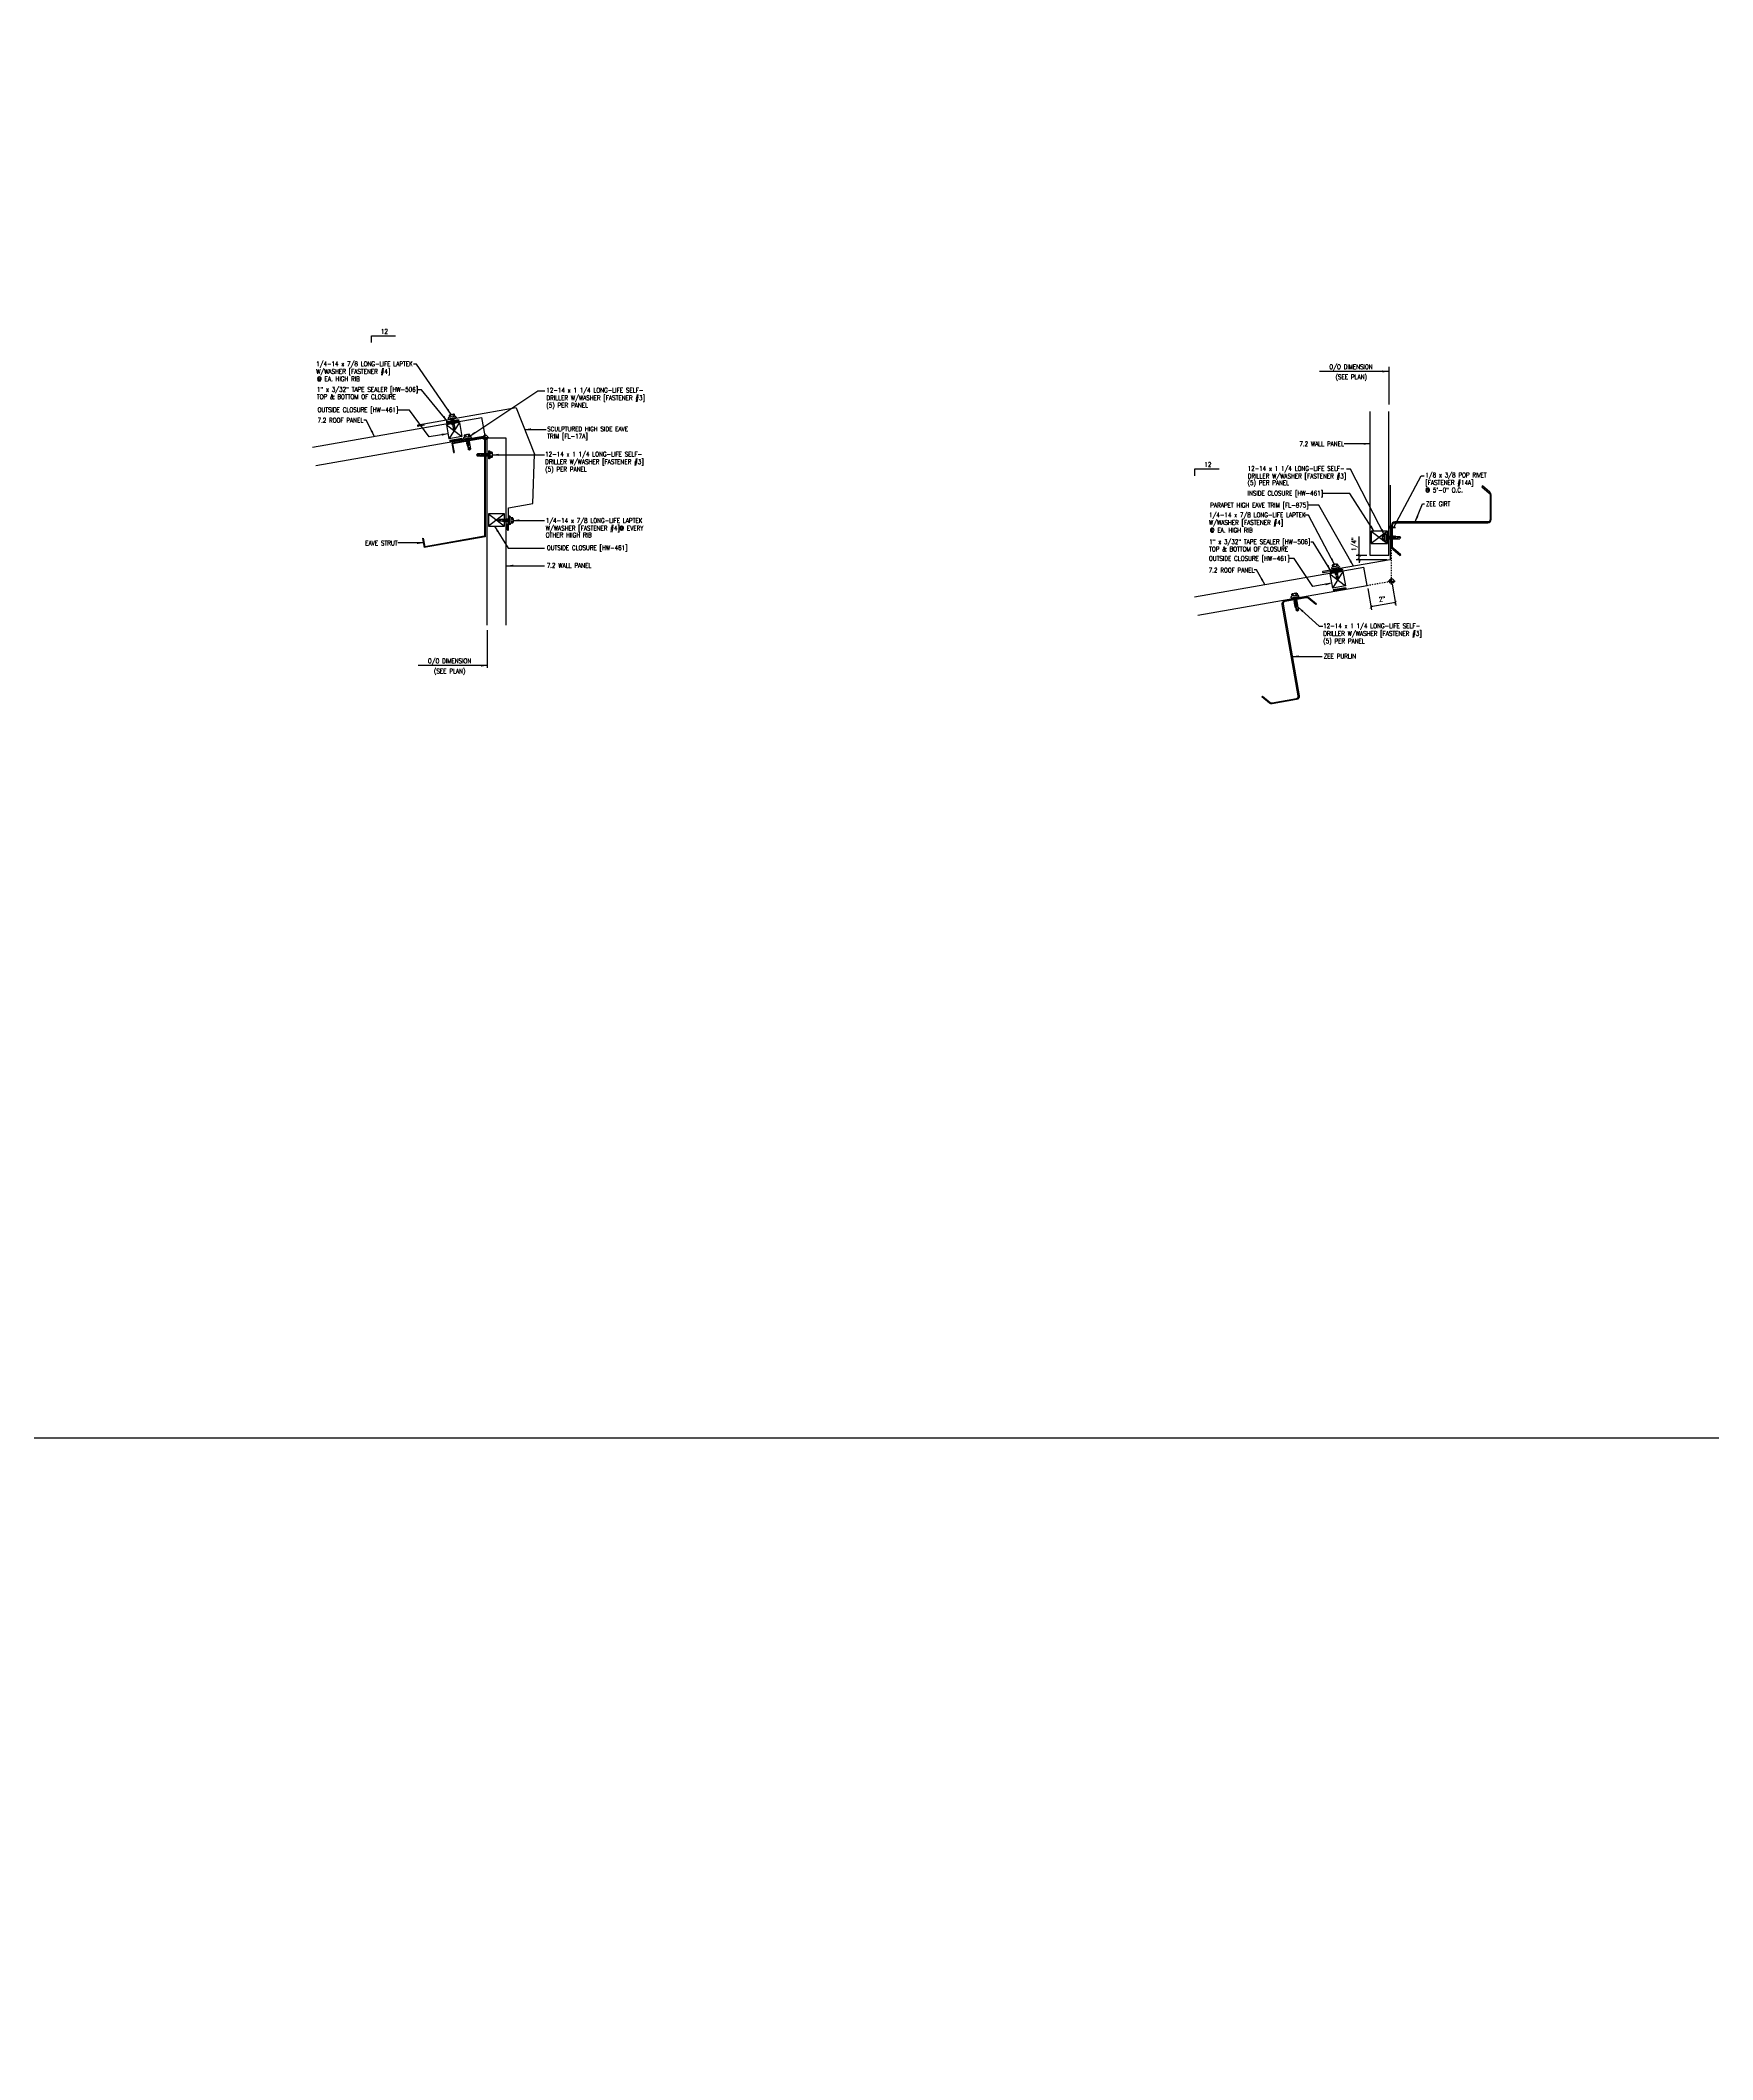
# Model space of a CAD drawing. Header units: inches. Extents: x -33163 to 19162, y -8858 to 30669.
# Drawn here: x -17050.7 to -16916.2, y 17821 to 17983.5 of the extents above; entities that cross this region are included whole.
import ezdxf
from ezdxf.enums import TextEntityAlignment as Align

# ---------------------------------------------------------------- set-up
doc = ezdxf.new("R2010")
doc.units = ezdxf.units.IN
doc.linetypes.add('DOT2', pattern=[0.125, 0, -0.125])
doc.layers.get('0').update_dxf_attribs({"color": 9, "lineweight": 0})
doc.layers.get('Defpoints').update_dxf_attribs({"color": 254})
for name, color, linetype in [('20 - 7.2 PANEL', 5, 'Continuous'), ('CLOSURE', 8, 'Continuous'), ('DIM', 7, 'Continuous'), ('DIM-DETAILS', 7, 'Continuous'), ('FASTENER', 9, 'Continuous'), ('MARK', 1, 'Continuous'), ('SEALANT', 11, 'Continuous'), ('SECTION', 11, 'Continuous'), ('STLA', 12, 'Continuous'), ('TAPE', 9, 'Continuous'), ('TEXT', 7, 'Continuous'), ('TRIM', 4, 'Continuous')]:
    doc.layers.add(name, color=color, linetype=linetype)
doc.styles.add('TEXT', font='SIMPLEX.shx', dxfattribs={"width": 0.75, "height": 0.375})
doc.styles.add('TEXT1', font='ROMANS.shx', dxfattribs={"width": 0.75, "height": 0.375})
doc.dimstyles.new('DETAIL', dxfattribs={"dimscale": 4, "dimtxt": 0.375, "dimasz": 0.0625, "dimexe": 0.0625, "dimexo": 0.0625, "dimgap": 0.0625, "dimtad": 1, "dimdec": 4, "dimzin": 3, "dimdsep": 46, "dimlunit": 4, "dimtxsty": 'TEXT1', "dimblk": 'ARCHTICK', "dimcen": 0.0625, "dimclrd": 7, "dimclre": 7, "dimclrt": 2, "dimadec": 0, "dimazin": 0, "dimtfac": 0.6, "dimtdec": 4, "dimtmove": 0, "dimatfit": 3, "dimfxl": 1, "dimfrac": 2, "dimtolj": 1, "dimtzin": 0, "dimarcsym": 0})
doc.dimstyles.new('DETAIL$7', dxfattribs={"dimscale": 4, "dimtxt": 0.375, "dimasz": 0.125, "dimexe": 0.0625, "dimexo": 0.0625, "dimgap": 0.0625, "dimtad": 1, "dimdec": 4, "dimzin": 3, "dimdsep": 46, "dimlunit": 4, "dimtxsty": 'TEXT', "dimblk": 'ARCHTICK', "dimcen": 0.0625, "dimclrd": 7, "dimclre": 7, "dimclrt": 2, "dimadec": 0, "dimazin": 0, "dimtfac": 0.6, "dimtdec": 4, "dimtmove": 0, "dimatfit": 3, "dimfxl": 1, "dimfrac": 2, "dimtolj": 1, "dimtzin": 0, "dimarcsym": 0})

# ---------------------------------------------------------------- blocks, each defined once
blk = doc.blocks.new('A$C52E63C76')
at = {"layer": 'STLA'}
for p, q in [((-1.67, 6.75), (-4.37, 6.27)), ((-1.73, 6.67), (-4.3, 6.22)), ((-1.73, 6.67), (-1.73, -1.2)), ((-1.67, 6.75), (-1.67, -1.25)), ((-4.37, 6.27), (-4.24, 5.53)), ((-4.3, 6.22), (-4.18, 5.54)), ((-4.24, 5.53), (-4.18, 5.54)), ((-6.72, -1.38), (-6.66, -1.37)), ((-6.72, -1.38), (-6.59, -2.12)), ((-6.66, -1.37), (-6.54, -2.05)), ((-1.67, -1.25), (-6.59, -2.12)), ((-1.73, -1.2), (-6.54, -2.05))]:
    blk.add_line(p, q, dxfattribs=at)
blk = doc.blocks.new('A$C6938402A')
at = {"layer": 'TAPE'}
h = blk.add_hatch(dxfattribs=at)
h.set_pattern_fill('DOTS', color=256, scale=0.35, angle=270, style=0)
h.set_pattern_definition([(270, (-22.332364, -26.379487), (0.021875, -0.0109375), [0, -0.021875])])
h.paths.add_polyline_path([(-0.56, -0.04), (-0.55, -0.13), (0.44, 0.04), (0.42, 0.13)])
at = {"layer": 'SEALANT'}
for p, q in [((-0.56, -0.04), (0.42, 0.13)), ((-0.55, -0.13), (0.44, 0.04)), ((0.42, 0.13), (0.44, 0.04)), ((-0.56, -0.04), (-0.55, -0.13))]:
    blk.add_line(p, q, dxfattribs=at)
blk = doc.blocks.new('fz9')
at = {"layer": 'FASTENER'}
for p, q in [((-0.32, 0.07), (-0.32, 0.04)), ((-0.32, 0.04), (0.32, 0.04)), ((-0.22, 0.31), (-0.22, 0.17)), ((-0.22, 0.17), (0.22, 0.17)), ((-0.16, 0.34), (0.16, 0.34)), ((-0.14, -0.02), (0.05, 0.04)), ((-0.11, 0.31), (-0.11, 0.17)), ((-0.1, -0.04), (0.14, 0.03)), ((-0.09, 0.04), (0.09, 0.04)), ((-0.09, 0.04), (-0.09, 0)), ((0.09, 0.04), (0.13, 0.04)), ((0.09, 0.02), (0.09, -0.04)), ((0.11, 0.31), (0.11, 0.17)), ((0.14, 0.03), (0.13, 0.04)), ((0.22, 0.31), (0.22, 0.17)), ((0.32, 0.07), (0.32, 0.04)), ((-0.1, -0.04), (-0.14, -0.02)), ((-0.14, -0.11), (0.1, -0.04)), ((-0.1, -0.13), (-0.14, -0.11)), ((-0.14, -0.2), (0.1, -0.13)), ((-0.1, -0.22), (-0.14, -0.2)), ((-0.14, -0.29), (0.1, -0.22)), ((-0.1, -0.31), (-0.14, -0.29)), ((-0.14, -0.38), (0.1, -0.31)), ((-0.1, -0.4), (-0.14, -0.38)), ((-0.14, -0.47), (0.1, -0.4)), ((-0.1, -0.49), (-0.14, -0.47)), ((-0.14, -0.56), (0.1, -0.49)), ((-0.1, -0.58), (-0.14, -0.56)), ((-0.1, -0.13), (0.14, -0.06)), ((-0.1, -0.22), (0.14, -0.15)), ((-0.1, -0.31), (0.14, -0.24)), ((-0.1, -0.4), (0.14, -0.33)), ((-0.1, -0.49), (0.14, -0.42)), ((-0.1, -0.58), (0.14, -0.51)), ((-0.09, -0.03), (-0.09, -0.09)), ((-0.09, -0.12), (-0.09, -0.18)), ((-0.09, -0.21), (-0.09, -0.27)), ((-0.09, -0.3), (-0.09, -0.36)), ((-0.09, -0.39), (-0.09, -0.46)), ((-0.09, -0.49), (-0.09, -0.55)), ((-0.09, -0.58), (-0.09, -0.87)), ((0, -0.93), (-0.09, -0.87)), ((0, -0.91), (0.01, -0.73)), ((0, -0.93), (0.09, -0.87)), ((0.09, -0.07), (0.09, -0.13)), ((0.09, -0.16), (0.09, -0.22)), ((0.09, -0.25), (0.09, -0.32)), ((0.09, -0.35), (0.09, -0.41)), ((0.09, -0.44), (0.09, -0.5)), ((0.09, -0.53), (0.09, -0.87)), ((0.14, -0.06), (0.1, -0.04)), ((0.14, -0.15), (0.1, -0.13)), ((0.14, -0.24), (0.1, -0.22)), ((0.14, -0.33), (0.1, -0.31)), ((0.14, -0.42), (0.1, -0.4)), ((0.14, -0.51), (0.1, -0.49))]:
    blk.add_line(p, q, dxfattribs=at)
for centre, radius, start, end in [((-0.22, 0.07), 0.1, 90, 180), ((-0.16, 0.27), 0.0628, 29.8754, 150.1246), ((0, 0.14), 0.196, 56.9974, 123.0026), ((0.16, 0.27), 0.0628, 29.8754, 150.1246), ((0.22, 0.07), 0.1, 0, 90), ((-0.05, -0.74), 0.0615, 11.1445, 130.906), ((0.05, -0.91), 0.0563, 55.4585, 194.8454)]:
    blk.add_arc(centre, radius, start, end, dxfattribs=at)
blk = doc.blocks.new('wp')
at = {"layer": 'SECTION'}
for p, q in [((-0.096, 0), (0.096, 0)), ((0, -0.096), (0, 0.096))]:
    blk.add_line(p, q, dxfattribs=at)
at = {"layer": 'SECTION', "const_width": 0.0625}
for points in [[(0, 0.031, 0.414214), (-0.031, 0, 1)], [(0, -0.031, 0.414214), (0.031, 0, 1)]]:
    blk.add_lwpolyline(points, format="xyb", dxfattribs=at)
at = {"layer": 'SECTION'}
blk.add_circle((0, 0), 0.0625, dxfattribs=at)
blk = doc.blocks.new('FD-F4')
at = {"layer": 'TEXT', "style": 'TEXT1', "width": 0.75}
for s, p in [('1/4-14 x 7/8 LONG-LIFE LAPTEK', (0.005, -0.041)), ('W/WASHER [FASTENER #4]', (0.005, -0.193))]:
    blk.add_text(s, height=0.09375, dxfattribs=at).set_placement(p)
blk.add_attdef('(QUANTITY)', (1.485, -0.193), '', height=0.0938, dxfattribs=at)
blk = doc.blocks.new('fz5')
at = {"layer": 'FASTENER'}
for p, q in [((-0.33, 0.07), (-0.33, 0.04)), ((-0.33, 0.04), (0.32, 0.04)), ((-0.23, 0.17), (0.21, 0.17)), ((-0.22, 0.31), (-0.22, 0.17)), ((-0.16, 0.34), (0.16, 0.34)), ((-0.14, -0.01), (0.04, 0.04)), ((-0.11, 0.31), (-0.11, 0.17)), ((-0.11, -0.03), (0.14, 0.04)), ((-0.09, 0.04), (-0.09, 0)), ((-0.09, 0.04), (0.08, 0.04)), ((0.08, 0.04), (0.13, 0.04)), ((0.08, 0.02), (0.08, -0.04)), ((0.1, 0.31), (0.1, 0.17)), ((0.14, 0.04), (0.13, 0.04)), ((0.21, 0.31), (0.21, 0.17)), ((0.32, 0.07), (0.32, 0.04)), ((-0.11, -0.03), (-0.14, -0.01)), ((-0.14, -0.1), (0.1, -0.04)), ((-0.11, -0.13), (-0.14, -0.1)), ((-0.14, -0.2), (0.1, -0.13)), ((-0.11, -0.22), (-0.14, -0.2)), ((-0.14, -0.29), (0.1, -0.22)), ((-0.11, -0.31), (-0.14, -0.29)), ((-0.14, -0.38), (0.1, -0.31)), ((-0.11, -0.4), (-0.14, -0.38)), ((-0.12, -0.46), (0.09, -0.4)), ((-0.09, -0.48), (-0.12, -0.46)), ((-0.11, -0.13), (0.14, -0.06)), ((-0.11, -0.22), (0.14, -0.15)), ((-0.11, -0.31), (0.14, -0.24)), ((-0.11, -0.4), (0.14, -0.33)), ((-0.09, -0.03), (-0.09, -0.09)), ((-0.09, -0.12), (-0.09, -0.18)), ((-0.08, -0.27), (-0.09, -0.21)), ((-0.09, -0.48), (0.12, -0.42)), ((-0.08, -0.36), (-0.08, -0.3)), ((-0.07, -0.45), (-0.08, -0.39)), ((-0.07, -0.52), (-0.07, -0.48)), ((-0.07, -0.52), (-0.07, -0.82)), ((0, -0.87), (-0.07, -0.82)), ((0, -0.85), (0.01, -0.71)), ((0, -0.87), (0.06, -0.82)), ((0.06, -0.52), (0.07, -0.44)), ((0.06, -0.52), (0.06, -0.82)), ((0.07, -0.41), (0.07, -0.35)), ((0.08, -0.07), (0.08, -0.13)), ((0.08, -0.16), (0.08, -0.21)), ((0.08, -0.22), (0.08, -0.21)), ((0.08, -0.32), (0.08, -0.25)), ((0.12, -0.42), (0.09, -0.4)), ((0.14, -0.06), (0.1, -0.04)), ((0.14, -0.15), (0.1, -0.13)), ((0.14, -0.24), (0.1, -0.22)), ((0.14, -0.33), (0.1, -0.31))]:
    blk.add_line(p, q, dxfattribs=at)
for centre, radius, start, end in [((-0.23, 0.07), 0.1, 90, 180), ((-0.16, 0.27), 0.0628, 29.8754, 150.1246), ((0, 0.14), 0.196, 56.9974, 123.0026), ((0.16, 0.27), 0.0628, 29.8754, 150.1246), ((0.22, 0.07), 0.1, 0, 90), ((-0.04, -0.72), 0.0461, 11.1445, 130.906), ((0.04, -0.85), 0.0422, 55.4585, 194.8454), ((0.07, -0.52), 0.01, 175.9484, 180)]:
    blk.add_arc(centre, radius, start, end, dxfattribs=at)
blk = doc.blocks.new('_ArchTick')
at = {"color": 0, "linetype": 'ByBlock', "const_width": 0.15}
blk.add_lwpolyline([(-0.5, -0.5), (0.5, 0.5)], dxfattribs=at)
blk = doc.blocks.new('slopl1')
at = {"layer": 'MARK', "color": 6}
blk.add_lwpolyline([(0, 0), (0, 0.137), (0.487, 0.137)], dxfattribs=at)
at = {"layer": 'MARK', "color": 2, "style": 'TEXT1', "width": 0.75}
blk.add_text('12', height=0.0938, dxfattribs=at).set_placement((0.191, 0.178))
blk.add_attdef('SLOPL1', text='', height=0.0938, dxfattribs=at).set_placement((-0.055, 0.024), align=Align.RIGHT)
blk = doc.blocks.new('FD-F3')
at = {"layer": 'TEXT', "style": 'TEXT1', "width": 0.75}
for s, p in [('12-14 x 1 1/4 LONG-LIFE SELF-', (0.005, -0.041)), ('DRILLER W/WASHER [FASTENER #3]', (0.005, -0.193))]:
    blk.add_text(s, height=0.09375, dxfattribs=at).set_placement(p)
blk.add_attdef('(QUANTITY)', (0.005, -0.344), '', height=0.0938, dxfattribs=at)
blk = doc.blocks.new('A$C3D435076')
at = {"layer": 'TRIM'}
for p, q in [((-6.88, 9.4), (-14.76, 8.01)), ((-6.88, 9.4), (-5.39, 5.69)), ((-14.25, 8.01), (-14.75, 7.92)), ((-5.53, 1.7), (-5.39, 5.69)), ((-7.5, 1.35), (-5.53, 1.7)), ((-7.59, -0.4), (-7.59, 0.1)), ((-7.5, -0.4), (-7.5, 1.35))]:
    blk.add_line(p, q, dxfattribs=at)
for centre, radius, start, end in [((-14.76, 7.97), 0.0474, 91.3459, 288.6541), ((-7.54, -0.4), 0.047, 184.7423, 355.2577)]:
    blk.add_arc(centre, radius, start, end, dxfattribs=at)
blk = doc.blocks.new('Z8X25')
at = {"layer": 'STLA'}
blk.add_lwpolyline([(-1.65, 0.75), (-1.14, 0.14, 0.221695), (-1, 0.07), (1, 0.07, 0.414214), (1.18, 0.26), (1.18, 4), (1.18, 7.74, -0.414214), (1.44, 8), (3.19, 8, -0.221695), (3.39, 7.91), (3.9, 7.3), (3.84, 7.25), (3.33, 7.86, 0.221695), (3.19, 7.93), (1.44, 7.93, 0.414214), (1.26, 7.74), (1.26, 4), (1.26, 0.26, -0.414214), (1, 0), (-1, 0, -0.221695), (-1.2, 0.09), (-1.71, 0.7)], format="xyb", close=True, dxfattribs=at)
blk = doc.blocks.new('fz2')
at = {"layer": 'FASTENER'}
for p, q in [((-0.32, 0.07), (-0.32, 0.04)), ((-0.32, 0.04), (0.32, 0.04)), ((-0.22, 0.31), (-0.22, 0.17)), ((-0.22, 0.17), (0.22, 0.17)), ((-0.16, 0.34), (0.16, 0.34)), ((-0.14, -0.02), (0.05, 0.04)), ((-0.11, 0.31), (-0.11, 0.17)), ((-0.1, -0.04), (0.14, 0.03)), ((-0.09, 0.04), (0.09, 0.04)), ((-0.09, 0.04), (-0.09, 0)), ((0.09, 0.04), (0.13, 0.04)), ((0.09, 0.02), (0.09, -0.04)), ((0.11, 0.31), (0.11, 0.17)), ((0.14, 0.03), (0.13, 0.04)), ((0.22, 0.31), (0.22, 0.17)), ((0.32, 0.07), (0.32, 0.04)), ((-0.1, -0.04), (-0.14, -0.02)), ((-0.14, -0.11), (0.1, -0.04)), ((-0.1, -0.13), (-0.14, -0.11)), ((-0.14, -0.2), (0.1, -0.13)), ((-0.1, -0.22), (-0.14, -0.2)), ((-0.14, -0.29), (0.1, -0.22)), ((-0.1, -0.31), (-0.14, -0.29)), ((-0.14, -0.38), (0.1, -0.31)), ((-0.1, -0.4), (-0.14, -0.38)), ((-0.14, -0.47), (0.1, -0.4)), ((-0.1, -0.49), (-0.14, -0.47)), ((-0.14, -0.56), (0.1, -0.49)), ((-0.1, -0.58), (-0.14, -0.56)), ((-0.14, -0.65), (0.1, -0.58)), ((-0.1, -0.67), (-0.14, -0.65)), ((-0.14, -0.74), (0.1, -0.67)), ((-0.1, -0.76), (-0.14, -0.74)), ((-0.1, -0.13), (0.14, -0.06)), ((-0.1, -0.22), (0.14, -0.15)), ((-0.1, -0.31), (0.14, -0.24)), ((-0.1, -0.4), (0.14, -0.33)), ((-0.1, -0.49), (0.14, -0.42)), ((-0.1, -0.58), (0.14, -0.51)), ((-0.1, -0.67), (0.14, -0.6)), ((-0.1, -0.76), (0.14, -0.69)), ((-0.09, -0.03), (-0.09, -0.09)), ((-0.09, -0.12), (-0.09, -0.18)), ((-0.09, -0.21), (-0.09, -0.27)), ((-0.09, -0.3), (-0.09, -0.36)), ((-0.09, -0.39), (-0.09, -0.46)), ((-0.09, -0.49), (-0.09, -0.55)), ((-0.09, -0.58), (-0.09, -0.64)), ((-0.09, -0.67), (-0.09, -0.73)), ((-0.09, -0.76), (-0.09, -1.05)), ((0, -1.11), (-0.09, -1.05)), ((0, -1.1), (0.01, -0.91)), ((0, -1.11), (0.09, -1.05)), ((0.09, -0.07), (0.09, -0.13)), ((0.09, -0.16), (0.09, -0.22)), ((0.09, -0.25), (0.09, -0.32)), ((0.09, -0.35), (0.09, -0.41)), ((0.09, -0.44), (0.09, -0.5)), ((0.09, -0.53), (0.09, -0.59)), ((0.09, -0.62), (0.09, -0.68)), ((0.09, -0.71), (0.09, -1.05)), ((0.14, -0.06), (0.1, -0.04)), ((0.14, -0.15), (0.1, -0.13)), ((0.14, -0.24), (0.1, -0.22)), ((0.14, -0.33), (0.1, -0.31)), ((0.14, -0.42), (0.1, -0.4)), ((0.14, -0.51), (0.1, -0.49)), ((0.14, -0.6), (0.1, -0.58)), ((0.14, -0.69), (0.1, -0.67))]:
    blk.add_line(p, q, dxfattribs=at)
for centre, radius, start, end in [((-0.22, 0.07), 0.1, 90, 180), ((-0.16, 0.27), 0.0628, 29.8754, 150.1246), ((0, 0.14), 0.196, 56.9974, 123.0026), ((0.16, 0.27), 0.0628, 29.8754, 150.1246), ((0.22, 0.07), 0.1, 0, 90), ((-0.05, -0.92), 0.0615, 11.1445, 130.906), ((0.05, -1.1), 0.0563, 55.4585, 194.8454)]:
    blk.add_arc(centre, radius, start, end, dxfattribs=at)
blk = doc.blocks.new('fm4')
at = {"layer": 'FASTENER', "color": 12}
for p, q in [((-0.09, 0.02), (0.09, 0.02)), ((0.06, 0.04), (-0.06, 0.04)), ((-0.01, 0.02), (-0.01, -0.37)), ((0.01, 0.02), (0.01, -0.37)), ((-0.02, -0.45), (0.02, -0.45))]:
    blk.add_line(p, q, dxfattribs=at)
for centre, radius, start, end in [((0, -0.07), 0.123, 119.4777, 136.6143), ((0, -0.07), 0.123, 43.3857, 60.5223), ((0, -0.43), 0.03, 143.7655, 228.4038), ((-0.07, -0.37), 0.0625, 323.7655, 0), ((0.07, -0.37), 0.0625, 180, 216.2345), ((0, -0.43), 0.03, 311.5962, 36.2345)]:
    blk.add_arc(centre, radius, start, end, dxfattribs=at)
blk = doc.blocks.new('FD-F14A')
at = {"layer": 'TEXT', "style": 'TEXT1', "width": 0.75}
for s, p in [('1/8 x 3/8 POP RIVET', (0.005, -0.041)), ('[FASTENER #14A]', (0.005, -0.193))]:
    blk.add_text(s, height=0.09375, dxfattribs=at).set_placement(p)
blk.add_attdef('(QUANTITY)', (0.005, -0.344), '', height=0.0938, dxfattribs=at)
blk = doc.blocks.new('*D314')
at = {"layer": 'Defpoints', "color": 0, "transparency": 16777216}
for p in [(-16943.96, 17939.66), (-16941.99, 17940), (-16943.65, 17937.92)]:
    blk.add_point(p, dxfattribs=at)
at = {"layer": 'TEXT', "color": 7, "lineweight": -2, "transparency": 16777216}
for p, q in [((-16941.94, 17939.76), (-16941.64, 17938.03)), ((-16943.91, 17939.41), (-16943.61, 17937.68)), ((-16941.68, 17938.27), (-16943.65, 17937.92))]:
    blk.add_line(p, q, dxfattribs=at)
at = {"layer": 'TEXT', "color": 7, "lineweight": -2, "transparency": 16777216, "xscale": 0.25, "yscale": 0.25, "zscale": 0.25}
for p, rotation in [((-16943.65, 17937.92), 190.0000000000643), ((-16941.68, 17938.27), 10.00000000006423)]:
    blk.add_blockref('_ArchTick', p, dxfattribs=dict(at, rotation=rotation))
at = {"layer": 'TEXT', "color": 2, "transparency": 16777216, "insert": (-16942.75, 17938.56), "char_height": 0.375, "attachment_point": 5, "rotation": 10, "style": 'TEXT1'}
blk.add_mtext('\\A1;2"', dxfattribs=at)

msp = doc.modelspace()

# ---------------------------------------------------------------- linework, layer by layer
at = {"layer": '20 - 7.2 PANEL'}
for p, q in [((-17028.82415, 17950.77233), (-17015.19797, 17953.17499)), ((-17014.9375, 17951.69778), (-17015.19797, 17953.17499)), ((-16943.72365, 17942.06571), (-16943.72365, 17953.63614)), ((-16942.22365, 17942.06571), (-16942.22365, 17953.63614)), ((-17028.56368, 17949.29512), (-17014.9375, 17951.69778)), ((-17014.7698, 17936.46469), (-17014.7698, 17951.52839)), ((-17014.7698, 17951.52839), (-17013.2698, 17951.52839)), ((-17013.2698, 17951.52839), (-17013.2698, 17936.46469)), ((-16942.22365, 17942.06571), (-16943.72365, 17942.06571)), ((-16957.84384, 17938.73219), (-16944.21766, 17941.13485)), ((-16957.58336, 17937.25497), (-16943.95719, 17939.65764)), ((-16943.95719, 17939.65764), (-16944.21766, 17941.13485))]:
    msp.add_line(p, q, dxfattribs=at)
at = {"layer": 'CLOSURE'}
for p, q in [((-17017.00654, 17952.77074), (-17018.05228, 17952.58635)), ((-17018.05228, 17952.58635), (-17017.85082, 17951.44383)), ((-17018.05228, 17952.58635), (-17016.80509, 17951.62822)), ((-17017.00654, 17952.77074), (-17017.85082, 17951.44383)), ((-17017.00654, 17952.77074), (-17016.80509, 17951.62822)), ((-17016.80509, 17951.62822), (-17017.85082, 17951.44383)), ((-17014.67358, 17945.40855), (-17014.67358, 17944.40855)), ((-17013.38107, 17945.40855), (-17014.67358, 17945.40855)), ((-17014.67358, 17945.40855), (-17013.38107, 17944.40855)), ((-17013.38107, 17945.40855), (-17014.67358, 17944.40855)), ((-17013.38107, 17944.40855), (-17013.38107, 17945.40855)), ((-17014.67358, 17944.40855), (-17013.38107, 17944.40855)), ((-16943.63068, 17944.01756), (-16943.63068, 17943.01756)), ((-16942.32344, 17944.01756), (-16943.63068, 17944.01756)), ((-16943.63068, 17944.01756), (-16942.32344, 17943.01756)), ((-16942.32344, 17944.01756), (-16943.63068, 17943.01756)), ((-16943.63068, 17943.01756), (-16942.32344, 17943.01756)), ((-16942.32344, 17943.01756), (-16942.32344, 17944.01756)), ((-16945.90509, 17940.7652), (-16946.95083, 17940.58081)), ((-16946.95083, 17940.58081), (-16946.7471, 17939.42544)), ((-16946.95083, 17940.58081), (-16945.70137, 17939.60984)), ((-16945.90509, 17940.7652), (-16946.7471, 17939.42544)), ((-16945.70137, 17939.60984), (-16946.7471, 17939.42544)), ((-16945.90509, 17940.7652), (-16945.70137, 17939.60984))]:
    msp.add_line(p, q, dxfattribs=at)
at = {"layer": 'Defpoints'}
for points in [[(-11751.71106, 17871.04688), (-17178.6629, 17871.04688), (-17178.6629, 21501.68489), (-11751.71106, 21501.68489)], [(-11751.71106, 17871.04688), (-33163.00173, 17871.04688), (-33163.00173, -8857.6608), (-11751.71106, -8857.6608)]]:
    msp.add_lwpolyline(points, close=True, dxfattribs=at)
at = {"layer": 'DIM', "color": 7}
for p, q in [((-16942.22365, 17957.23567), (-16942.22365, 17954.20239)), ((-17014.7698, 17936.05965), (-17014.7698, 17933.02637))]:
    msp.add_line(p, q, dxfattribs=at)
at = {"layer": 'DIM-DETAILS', "linetype": 'DOT2', "ltscale": 0.3}
for p, q in [((-16941.98757, 17940.00493), (-16941.98757, 17942.96572)), ((-16943.95719, 17939.65764), (-16941.98757, 17940.00493))]:
    msp.add_line(p, q, dxfattribs=at)
at = {"layer": 'TEXT', "color": 7}
for p, q in [((-17021.0145, 17953.75641), (-17021.93471, 17953.75641)), ((-16944.59898, 17942.06571), (-16944.59898, 17943.59792)), ((-16949.83297, 17941.81072), (-16950.23082, 17941.81072)), ((-16943.97365, 17942.06571), (-16944.84898, 17942.06571)), ((-16942.35196, 17941.72045), (-16944.84898, 17941.72045)), ((-16944.59898, 17941.72045), (-16944.59898, 17942.06571)), ((-16944.59898, 17941.72045), (-16944.59898, 17941.47045))]:
    msp.add_line(p, q, dxfattribs=at)
at = {"layer": 'TRIM'}
for p, q in [((-16942.10196, 17947.72045), (-16942.10196, 17941.72045)), ((-16942.10196, 17941.72045), (-16947.51841, 17940.76538)), ((-16947.00972, 17940.75988), (-16947.50213, 17940.67306))]:
    msp.add_line(p, q, dxfattribs=at)
msp.add_arc((-16947.50597, 17940.71998), 0.04708, 105.3136408, 274.6863592, dxfattribs=at)

# ---------------------------------------------------------------- block references
at = {"layer": 'FASTENER'}
for name, p, rotation in [('fz5', (-17017.56738, 17953.07017), 9.99999999999983), ('fz9', (-17016.35153, 17951.46373), 9.999999999999792), ('fz5', (-17013.02742, 17944.88293), 269.9999999999998), ('fz2', (-16942.3893, 17943.49767), 90), ('fm4', (-16942.14479, 17944.3218), 90), ('fz5', (-16946.49101, 17941.02049), 9.99999999999983), ('fz2', (-16949.76503, 17938.67595), 10)]:
    msp.add_blockref(name, p, dxfattribs=dict(at, rotation=rotation))
at = {"layer": 'FASTENER', "xscale": -1, "rotation": 270}
msp.add_blockref('fz9', (-17014.68953, 17950.15452), dxfattribs=at)
at = {"layer": 'MARK', "xscale": 4, "yscale": 4, "zscale": 4}
for p in [(-17024.08398, 17959.1952), (-16957.81997, 17948.48325)]:
    msp.add_blockref('slopl1', p, dxfattribs=at)
at = {"layer": 'STLA', "xscale": -1, "rotation": 90}
msp.add_blockref('Z8X25', (-16933.98757, 17945.94969), dxfattribs=at)
at = {"layer": 'STLA', "rotation": 9.99999999999998}
msp.add_blockref('Z8X25', (-16950.61597, 17930.29878), dxfattribs=at)
at = {"layer": 'TEXT'}
for name, p, xscale, yscale, zscale in [('FD-F4', (-17028.55085, 17957.46013), 4, 4, 4), ('wp', (-17014.91863, 17951.56691), 3, 3, 3), ('FD-F3', (-16953.59301, 17949.03654), 4, 4, 4), ('FD-F4', (-16956.70212, 17945.29775), 4, 4, 4), ('wp', (-16941.98757, 17940.00493), 3, 3, 3)]:
    msp.add_blockref(name, p, dxfattribs=dict(at, xscale=xscale, yscale=yscale, zscale=zscale))
at = {"layer": 'TEXT', "xscale": 4, "yscale": 4, "zscale": 4}
for name, p, values in [('FD-F3', (-17010.02361, 17955.33613), {'(QUANTITY)': '(5) PER PANEL'}), ('FD-F3', (-17010.12135, 17950.1916), {'(QUANTITY)': '(5) PER PANEL'}), ('FD-F14A', (-16939.29438, 17948.51291), {'(QUANTITY)': '@ 5\'-0" O.C.'}), ('FD-F4', (-17010.0743, 17944.84657), {'(QUANTITY)': '@ EVERY'}), ('FD-F3', (-16947.51311, 17936.36574), {'(QUANTITY)': '(5) PER PANEL'})]:
    msp.add_blockref(name, p, dxfattribs=at).add_auto_attribs(values)
at = {"layer": 'TEXT'}
for name, p in [('A$C3D435076', (-17005.55959, 17944.53658)), ('A$C6938402A', (-17017.49079, 17952.87807)), ('A$C52E63C76', (-17013.2484, 17944.82117)), ('A$C6938402A', (-17017.22703, 17951.38222)), ('A$C6938402A', (-16946.38707, 17940.85969)), ('A$C6938402A', (-16946.12332, 17939.36384))]:
    msp.add_blockref(name, p, dxfattribs=at)
at = {"layer": 'TEXT', "color": 7, "xscale": 0.25, "yscale": 0.25, "zscale": 0.25}
for p, rotation in [((-16944.59898, 17942.06571), 270), ((-16944.59898, 17941.72045), 90)]:
    msp.add_blockref('_ArchTick', p, dxfattribs=dict(at, rotation=rotation))

# ---------------------------------------------------------------- texts
at = {"layer": 'TEXT', "style": 'TEXT1', "width": 0.75}
for s, p in [('O/O DIMENSION', (-16947.0004, 17957.06315)), ('@ EA. HIGH RIB', (-17028.46414, 17956.07733)), ('(SEE PLAN)', (-16946.50598, 17956.24393)), ('TOP & BOTTOM OF CLOSURE', (-17028.4725, 17954.65229)), ('1" x 3/32" TAPE SEALER [HW-506]', (-17028.4725, 17955.24221)), ('7.2 ROOF PANEL', (-17028.42393, 17952.7523)), ('OUTSIDE CLOSURE [HW-461]', (-17028.41732, 17953.60551)), ('TRIM [FL-17A]', (-17009.94164, 17951.47684)), ('SCULPTURED HIGH SIDE EAVE', (-17009.94164, 17952.05283)), ('7.2 WALL PANEL', (-16949.4093, 17950.85594)), ('(5) PER PANEL', (-16953.57941, 17947.73218)), ('PARAPET HIGH EAVE TRIM [FL-875]', (-16956.57998, 17945.92256)), ('INSIDE CLOSURE [HW-461]', (-16953.57941, 17946.88197)), ('ZEE GIRT', (-16939.23492, 17946.01916)), ('EAVE STRUT', (-17024.58288, 17942.87625)), ('OTHER HIIGH RIB', (-17010.05715, 17943.51518)), ('OUTSIDE CLOSURE [HW-461]', (-17009.97, 17942.49906)), ('1" x 3/32" TAPE SEALER [HW-506]', (-16956.67269, 17942.98203)), ('@ EA. HIGH RIB', (-16956.6154, 17943.91494)), ('7.2 WALL PANEL', (-17009.9728, 17941.07465)), ('TOP & BOTTOM OF CLOSURE', (-16956.67269, 17942.39212)), ('OUTSIDE CLOSURE [HW-461]', (-16956.68847, 17941.63908)), ('7.2 ROOF PANEL', (-16956.70218, 17940.69738)), ('O/O DIMENSION', (-17019.54654, 17933.39234)), ('ZEE PURLIN', (-16947.44742, 17933.76908)), ('(SEE PLAN)', (-17019.05212, 17932.57311))]:
    msp.add_text(s, height=0.375, dxfattribs=at).set_placement(p)
at = {"layer": 'TEXT', "color": 2, "style": 'TEXT1', "width": 0.75}
msp.add_text('1/4"', height=0.375, rotation=90, dxfattribs=at).set_placement((-16944.83352, 17942.42853))

# ---------------------------------------------------------------- dimensions: what is measured, and where the dimension line sits
at = {"layer": 'TEXT'}
dim = msp.add_aligned_dim(p1=(-16941.98757, 17940.00493), p2=(-16943.95719, 17939.65764), distance=1.75951, dimstyle='DETAIL', dxfattribs=at)
dim.commit()
dim.dimension.update_dxf_attribs({"geometry": '*D314', "text_midpoint": (-16942.74901, 17938.56453)})

# ---------------------------------------------------------------- leaders
at = {"layer": 'DIM'}
for points in [[(-16942.22365, 17956.87204), (-16947.78575, 17956.87204)], [(-17014.7698, 17933.20123), (-17020.33189, 17933.20123)]]:
    msp.add_leader(points, dimstyle='DETAIL$7', dxfattribs=at)
at = {"layer": 'TEXT'}
for points in [[(-17017.66287, 17953.3951), (-17020.45077, 17957.46775), (-17020.69582, 17957.46775)], [(-17017.95804, 17952.85488), (-17020.04237, 17955.38031), (-17020.33409, 17955.38031)], [(-17016.17022, 17951.67588), (-17010.69906, 17955.30968), (-17010.13283, 17955.30968)], [(-17023.84431, 17951.63363), (-17024.50077, 17952.95819), (-17024.69783, 17952.95819)], [(-17017.92477, 17951.86322), (-17019.44504, 17951.60604), (-17021.0145, 17953.75641)], [(-17011.74612, 17952.21226), (-17010.55147, 17952.21226), (-17010.01005, 17952.21226)], [(-16943.75065, 17951.04555), (-16945.70509, 17951.04555), (-16945.80515, 17951.04555)], [(-17014.35295, 17950.16188), (-17011.26529, 17950.16188), (-17010.15109, 17950.16188)], [(-16942.54861, 17943.70789), (-16945.2957, 17949.01248), (-16945.60781, 17949.01248)], [(-16941.80342, 17944.33387), (-16939.61889, 17948.48449), (-16939.37884, 17948.48449)], [(-16945.06401, 17941.19816), (-16947.83533, 17946.10324), (-16948.66706, 17946.10324)], [(-16943.38531, 17944.00425), (-16945.34564, 17947.04653), (-16947.51977, 17947.04653)], [(-16940.0865, 17944.75815), (-16939.50296, 17946.21583), (-16939.33497, 17946.21583)], [(-17012.69084, 17944.88729), (-17011.22281, 17944.88729), (-17010.14433, 17944.88729)], [(-16946.58097, 17941.3464), (-16948.66706, 17945.29646), (-16948.94838, 17945.29646)], [(-17019.90343, 17943.06716), (-17021.45938, 17943.06716), (-17021.96835, 17943.06716)], [(-17014.16998, 17944.40855), (-17013.07833, 17942.64173), (-17010.14565, 17942.64173)], [(-16946.87487, 17940.83287), (-16948.28941, 17943.14329), (-16948.49734, 17943.14329)], [(-17013.17726, 17941.2379), (-17011.00289, 17941.2379), (-17010.15693, 17941.2379)], [(-16946.81291, 17939.82308), (-16948.33318, 17939.5659), (-16949.83297, 17941.81072)], [(-16952.19724, 17939.72886), (-16952.8537, 17940.89635), (-16953.05076, 17940.89635)], [(-16949.50906, 17937.89992), (-16947.81248, 17936.37387), (-16947.51801, 17936.37387)], [(-16949.98107, 17933.93959), (-16948.18378, 17933.93959), (-16947.58202, 17933.93959)]]:
    msp.add_leader(points, dimstyle='DETAIL$7', dxfattribs=at)

doc.saveas('drawing.dxf')
